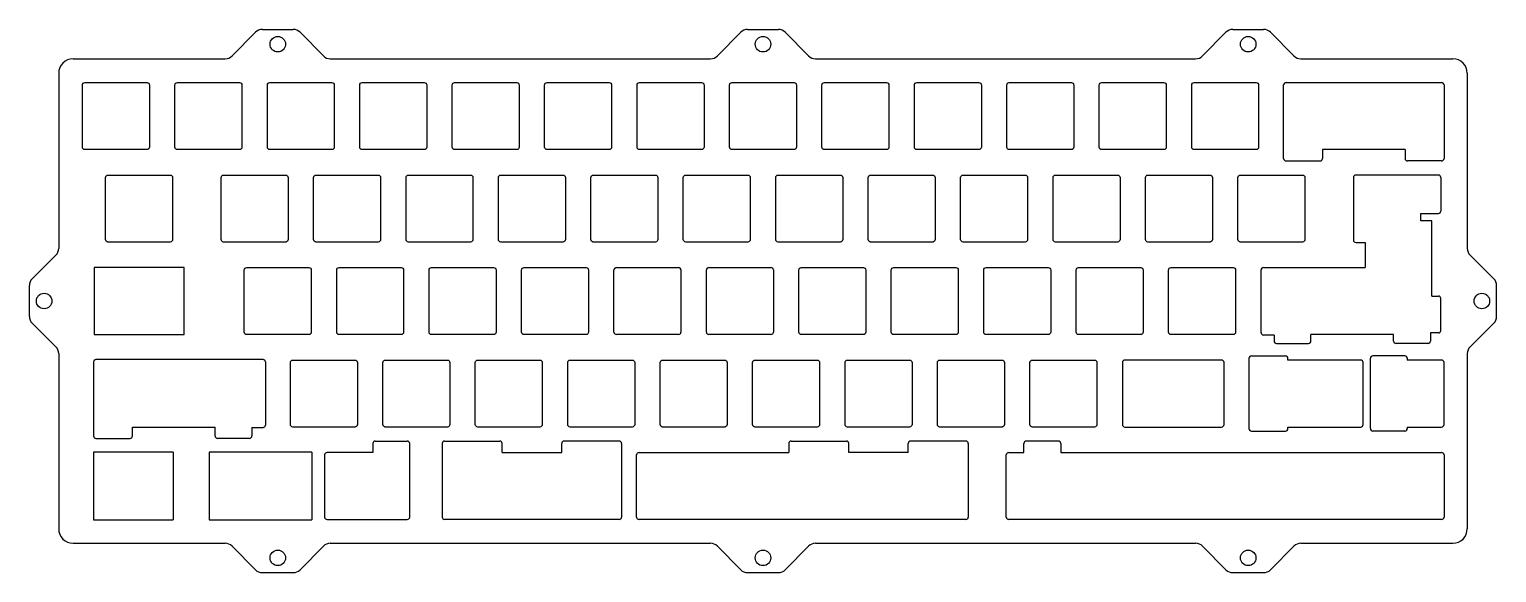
# Model space of a CAD drawing. Header units: millimetres. Extents: x 106 to 408, y 114 to 226.
import ezdxf

# ---------------------------------------------------------------- set-up
doc = ezdxf.new("R2010")
doc.units = ezdxf.units.MM

msp = doc.modelspace()

# ---------------------------------------------------------------- linework, layer by layer
for p, q in [((147.52, 220.08), (152.34, 224.94)), ((153.76, 225.53), (160.1, 225.53)), ((161.52, 224.94), (166.34, 220.08)), ((247.52, 220.08), (252.34, 224.94)), ((253.76, 225.53), (260.1, 225.53)), ((261.52, 224.94), (266.34, 220.08)), ((347.52, 220.08), (352.34, 224.94)), ((353.76, 225.53), (360.1, 225.53)), ((361.52, 224.94), (366.34, 220.08)), ((114.78, 219.48), (146.1, 219.48)), ((167.76, 219.48), (246.1, 219.48)), ((267.76, 219.48), (346.1, 219.48)), ((367.76, 219.48), (399.08, 219.48)), ((111.78, 216.48), (111.78, 180.42)), ((402.08, 216.48), (402.08, 180.42)), ((364.23, 198.94), (364.23, 214.08)), ((364.73, 214.58), (396.78, 214.58)), ((397.28, 214.08), (397.28, 198.94)), ((389.27, 200.78), (372.24, 200.78)), ((372.24, 200.78), (372.24, 198.94)), ((389.27, 200.78), (389.27, 198.94)), ((378.62, 195.03), (378.62, 182.13)), ((396.13, 195.53), (379.12, 195.53)), ((392.52, 186.11), (392.52, 187.62)), ((394.8, 186.11), (392.52, 186.11)), ((394.8, 170.6), (394.8, 186.11)), ((379.12, 181.63), (381, 181.63)), ((381, 181.63), (381, 176.48)), ((106.32, 174.17), (111.19, 179)), ((407.54, 174.17), (402.67, 179)), ((226.22, 163.18), (226.22, 175.98)), ((226.72, 176.48), (239.52, 176.48)), ((240.02, 175.98), (240.02, 163.18)), ((245.27, 163.18), (245.27, 175.98)), ((245.77, 176.48), (258.57, 176.48)), ((259.07, 175.98), (259.07, 163.18)), ((359.57, 163.08), (359.57, 175.98)), ((360.07, 176.48), (381, 176.48)), ((105.73, 166.42), (105.73, 172.75)), ((408.13, 166.42), (408.13, 172.75)), ((111.19, 160.17), (106.32, 165)), ((402.67, 160.17), (407.54, 165)), ((239.52, 162.68), (226.72, 162.68)), ((258.57, 162.68), (245.77, 162.68)), ((362.26, 162.58), (360.07, 162.58)), ((386.89, 162.68), (369.86, 162.68)), ((111.78, 158.75), (111.78, 122.68)), ((153.89, 157.53), (119.46, 157.53)), ((357.09, 157.78), (357.09, 143.29)), ((380.11, 157.43), (365.1, 157.43)), ((396.78, 157.43), (389.72, 157.43)), ((402.08, 158.75), (402.08, 122.68)), ((118.96, 157.03), (118.96, 141.79)), ((154.39, 157.03), (154.39, 144.03)), ((380.61, 144.13), (380.61, 156.93)), ((397.28, 144.13), (397.28, 156.93)), ((126.98, 143.63), (144, 143.63)), ((151.6, 143.53), (153.89, 143.53)), ((365.1, 143.63), (380.11, 143.63)), ((389.72, 143.63), (396.78, 143.63)), ((135.34, 138.48), (118.96, 138.48)), ((118.96, 138.48), (118.96, 124.48)), ((135.34, 138.48), (135.34, 124.48)), ((163.92, 138.48), (142.77, 138.48)), ((142.77, 138.48), (142.77, 124.48)), ((163.92, 138.48), (163.92, 124.48)), ((166.59, 137.88), (166.59, 125.08)), ((176.52, 138.38), (167.09, 138.38)), ((203.18, 138.38), (215.44, 138.38)), ((230.88, 125.08), (230.88, 137.88)), ((231.38, 138.38), (262.25, 138.38)), ((286.87, 138.38), (274.61, 138.38)), ((307.08, 125.08), (307.08, 137.88)), ((307.58, 138.38), (310.69, 138.38)), ((318.29, 138.38), (396.78, 138.38)), ((397.28, 137.88), (397.28, 125.08)), ((118.96, 124.48), (135.34, 124.48)), ((142.77, 124.48), (163.92, 124.48)), ((167.09, 124.58), (183.62, 124.58)), ((227.3, 124.58), (191.31, 124.58)), ((298.74, 124.58), (231.38, 124.58)), ((396.78, 124.58), (307.58, 124.58)), ((114.78, 119.68), (146.1, 119.68)), ((147.52, 119.09), (152.34, 114.23)), ((161.52, 114.23), (166.34, 119.09)), ((167.76, 119.68), (246.1, 119.68)), ((247.52, 119.09), (252.34, 114.23)), ((261.52, 114.23), (266.34, 119.09)), ((267.76, 119.68), (346.1, 119.68)), ((347.52, 119.09), (352.34, 114.23)), ((361.52, 114.23), (366.34, 119.09)), ((367.76, 119.68), (399.08, 119.68)), ((153.76, 113.63), (160.1, 113.63)), ((253.76, 113.63), (260.1, 113.63)), ((353.76, 113.63), (360.1, 113.63))]:
    msp.add_line(p, q)
at = {"linetype": 'Continuous'}
for p, q in [((364.73, 198.44), (371.74, 198.44)), ((396.78, 198.44), (389.77, 198.44)), ((396.63, 195.03), (396.63, 188.12)), ((392.52, 187.62), (396.13, 187.62)), ((394.8, 170.6), (396.13, 170.6)), ((396.63, 163.5), (396.63, 170.1)), ((362.26, 162.58), (362.26, 161.34)), ((362.76, 160.84), (369.36, 160.84)), ((369.86, 161.34), (369.86, 162.68)), ((386.89, 161.34), (386.89, 162.68)), ((393.99, 160.84), (387.39, 160.84)), ((394.49, 163), (394.49, 161.34)), ((396.13, 163), (394.49, 163)), ((357.59, 158.28), (364.6, 158.28)), ((365.1, 157.43), (365.1, 157.78)), ((382.12, 143.29), (382.12, 157.78)), ((389.22, 158.28), (382.62, 158.28)), ((389.72, 157.78), (389.72, 157.43)), ((126.98, 141.79), (126.98, 143.63)), ((144, 141.79), (144, 143.63)), ((151.6, 143.53), (151.6, 141.79)), ((357.59, 142.79), (364.6, 142.79)), ((365.1, 143.29), (365.1, 143.63)), ((389.22, 142.79), (382.62, 142.79)), ((389.72, 143.63), (389.72, 143.29)), ((119.46, 141.29), (126.48, 141.29)), ((151.1, 141.29), (144.5, 141.29)), ((176.52, 140.23), (176.52, 138.38)), ((177.02, 140.73), (183.62, 140.73)), ((184.12, 125.08), (184.12, 140.23)), ((190.81, 140.23), (190.81, 125.08)), ((191.31, 140.73), (202.68, 140.73)), ((203.18, 138.38), (203.18, 140.23)), ((215.44, 138.38), (215.44, 140.23)), ((227.3, 140.73), (215.94, 140.73)), ((227.8, 140.23), (227.8, 125.08)), ((262.25, 140.23), (262.25, 138.38)), ((262.75, 140.73), (274.11, 140.73)), ((274.61, 138.38), (274.61, 140.23)), ((286.87, 138.38), (286.87, 140.23)), ((298.74, 140.73), (287.37, 140.73)), ((299.24, 140.23), (299.24, 125.08)), ((310.69, 138.38), (310.69, 140.23)), ((317.79, 140.73), (311.19, 140.73)), ((318.29, 140.23), (318.29, 138.38))]:
    msp.add_line(p, q, dxfattribs=at)
for points in [[(130.48, 214.08), (130.48, 201.28, -0.414214), (129.98, 200.78), (117.18, 200.78, -0.414214), (116.68, 201.28), (116.68, 214.08, -0.414214), (117.18, 214.58), (129.98, 214.58, -0.414214)], [(149.53, 214.08), (149.53, 201.28, -0.414214), (149.03, 200.78), (136.23, 200.78, -0.414214), (135.73, 201.28), (135.73, 214.08, -0.414214), (136.23, 214.58), (149.03, 214.58, -0.414214)], [(168.58, 214.08), (168.58, 201.28, -0.414214), (168.08, 200.78), (155.28, 200.78, -0.414214), (154.78, 201.28), (154.78, 214.08, -0.414214), (155.28, 214.58), (168.08, 214.58, -0.414214)], [(187.63, 214.08), (187.63, 201.28, -0.414214), (187.13, 200.78), (174.33, 200.78, -0.414214), (173.83, 201.28), (173.83, 214.08, -0.414214), (174.33, 214.58), (187.13, 214.58, -0.414214)], [(206.68, 214.08), (206.68, 201.28, -0.414214), (206.18, 200.78), (193.38, 200.78, -0.414214), (192.88, 201.28), (192.88, 214.08, -0.414214), (193.38, 214.58), (206.18, 214.58, -0.414214)], [(225.73, 214.08), (225.73, 201.28, -0.414214), (225.23, 200.78), (212.43, 200.78, -0.414214), (211.93, 201.28), (211.93, 214.08, -0.414214), (212.43, 214.58), (225.23, 214.58, -0.414214)], [(244.78, 214.08), (244.78, 201.28, -0.414214), (244.28, 200.78), (231.48, 200.78, -0.414214), (230.98, 201.28), (230.98, 214.08, -0.414214), (231.48, 214.58), (244.28, 214.58, -0.414214)], [(263.83, 214.08), (263.83, 201.28, -0.414214), (263.33, 200.78), (250.53, 200.78, -0.414214), (250.03, 201.28), (250.03, 214.08, -0.414214), (250.53, 214.58), (263.33, 214.58, -0.414214)], [(282.88, 214.08), (282.88, 201.28, -0.414214), (282.38, 200.78), (269.58, 200.78, -0.414214), (269.08, 201.28), (269.08, 214.08, -0.414214), (269.58, 214.58), (282.38, 214.58, -0.414214)], [(301.93, 214.08), (301.93, 201.28, -0.414214), (301.43, 200.78), (288.63, 200.78, -0.414214), (288.13, 201.28), (288.13, 214.08, -0.414214), (288.63, 214.58), (301.43, 214.58, -0.414214)], [(320.98, 214.08), (320.98, 201.28, -0.414214), (320.48, 200.78), (307.68, 200.78, -0.414214), (307.18, 201.28), (307.18, 214.08, -0.414214), (307.68, 214.58), (320.48, 214.58, -0.414214)], [(340.03, 214.08), (340.03, 201.28, -0.414214), (339.53, 200.78), (326.73, 200.78, -0.414214), (326.23, 201.28), (326.23, 214.08, -0.414214), (326.73, 214.58), (339.53, 214.58, -0.414214)], [(359.08, 214.08), (359.08, 201.28, -0.414214), (358.58, 200.78), (345.78, 200.78, -0.414214), (345.28, 201.28), (345.28, 214.08, -0.414214), (345.78, 214.58), (358.58, 214.58, -0.414214)], [(135.24, 195.03), (135.24, 182.23, -0.414214), (134.74, 181.73), (121.94, 181.73, -0.414214), (121.44, 182.23), (121.44, 195.03, -0.414214), (121.94, 195.53), (134.74, 195.53, -0.414214)], [(159.06, 195.03), (159.06, 182.23, -0.414214), (158.56, 181.73), (145.76, 181.73, -0.414214), (145.26, 182.23), (145.26, 195.03, -0.414214), (145.76, 195.53), (158.56, 195.53, -0.414214)], [(178.11, 195.03), (178.11, 182.23, -0.414214), (177.61, 181.73), (164.81, 181.73, -0.414214), (164.31, 182.23), (164.31, 195.03, -0.414214), (164.81, 195.53), (177.61, 195.53, -0.414214)], [(197.16, 195.03), (197.16, 182.23, -0.414214), (196.66, 181.73), (183.86, 181.73, -0.414214), (183.36, 182.23), (183.36, 195.03, -0.414214), (183.86, 195.53), (196.66, 195.53, -0.414214)], [(216.21, 195.03), (216.21, 182.23, -0.414214), (215.71, 181.73), (202.91, 181.73, -0.414214), (202.41, 182.23), (202.41, 195.03, -0.414214), (202.91, 195.53), (215.71, 195.53, -0.414214)], [(235.26, 195.03), (235.26, 182.23, -0.414214), (234.76, 181.73), (221.96, 181.73, -0.414214), (221.46, 182.23), (221.46, 195.03, -0.414214), (221.96, 195.53), (234.76, 195.53, -0.414214)], [(254.31, 195.03), (254.31, 182.23, -0.414214), (253.81, 181.73), (241.01, 181.73, -0.414214), (240.51, 182.23), (240.51, 195.03, -0.414214), (241.01, 195.53), (253.81, 195.53, -0.414214)], [(273.36, 195.03), (273.36, 182.23, -0.414214), (272.86, 181.73), (260.06, 181.73, -0.414214), (259.56, 182.23), (259.56, 195.03, -0.414214), (260.06, 195.53), (272.86, 195.53, -0.414214)], [(292.41, 195.03), (292.41, 182.23, -0.414214), (291.91, 181.73), (279.11, 181.73, -0.414214), (278.61, 182.23), (278.61, 195.03, -0.414214), (279.11, 195.53), (291.91, 195.53, -0.414214)], [(311.46, 195.03), (311.46, 182.23, -0.414214), (310.96, 181.73), (298.16, 181.73, -0.414214), (297.66, 182.23), (297.66, 195.03, -0.414214), (298.16, 195.53), (310.96, 195.53, -0.414214)], [(330.51, 195.03), (330.51, 182.23, -0.414214), (330.01, 181.73), (317.21, 181.73, -0.414214), (316.71, 182.23), (316.71, 195.03, -0.414214), (317.21, 195.53), (330.01, 195.53, -0.414214)], [(349.56, 195.03), (349.56, 182.23, -0.414214), (349.06, 181.73), (336.26, 181.73, -0.414214), (335.76, 182.23), (335.76, 195.03, -0.414214), (336.26, 195.53), (349.06, 195.53, -0.414214)], [(368.61, 195.03), (368.61, 182.23, -0.414214), (368.11, 181.73), (355.31, 181.73, -0.414214), (354.81, 182.23), (354.81, 195.03, -0.414214), (355.31, 195.53), (368.11, 195.53, -0.414214)], [(163.82, 175.98), (163.82, 163.18, -0.414214), (163.32, 162.68), (150.52, 162.68, -0.414214), (150.02, 163.18), (150.02, 175.98, -0.414214), (150.52, 176.48), (163.32, 176.48, -0.414214)], [(182.87, 175.98), (182.87, 163.18, -0.414214), (182.37, 162.68), (169.57, 162.68, -0.414214), (169.07, 163.18), (169.07, 175.98, -0.414214), (169.57, 176.48), (182.37, 176.48, -0.414214)], [(201.92, 175.98), (201.92, 163.18, -0.414214), (201.42, 162.68), (188.62, 162.68, -0.414214), (188.12, 163.18), (188.12, 175.98, -0.414214), (188.62, 176.48), (201.42, 176.48, -0.414214)], [(220.97, 175.98), (220.97, 163.18, -0.414214), (220.47, 162.68), (207.67, 162.68, -0.414214), (207.17, 163.18), (207.17, 175.98, -0.414214), (207.67, 176.48), (220.47, 176.48, -0.414214)], [(278.12, 175.98), (278.12, 163.18, -0.414214), (277.62, 162.68), (264.82, 162.68, -0.414214), (264.32, 163.18), (264.32, 175.98, -0.414214), (264.82, 176.48), (277.62, 176.48, -0.414214)], [(297.17, 175.98), (297.17, 163.18, -0.414214), (296.67, 162.68), (283.87, 162.68, -0.414214), (283.37, 163.18), (283.37, 175.98, -0.414214), (283.87, 176.48), (296.67, 176.48, -0.414214)], [(316.22, 175.98), (316.22, 163.18, -0.414214), (315.72, 162.68), (302.92, 162.68, -0.414214), (302.42, 163.18), (302.42, 175.98, -0.414214), (302.92, 176.48), (315.72, 176.48, -0.414214)], [(335.27, 175.98), (335.27, 163.18, -0.414214), (334.77, 162.68), (321.97, 162.68, -0.414214), (321.47, 163.18), (321.47, 175.98, -0.414214), (321.97, 176.48), (334.77, 176.48, -0.414214)], [(354.32, 175.98), (354.32, 163.18, -0.414214), (353.82, 162.68), (341.02, 162.68, -0.414214), (340.52, 163.18), (340.52, 175.98, -0.414214), (341.02, 176.48), (353.82, 176.48, -0.414214)], [(173.34, 156.93), (173.34, 144.13, -0.414214), (172.84, 143.63), (160.04, 143.63, -0.414214), (159.54, 144.13), (159.54, 156.93, -0.414214), (160.04, 157.43), (172.84, 157.43, -0.414214)], [(192.39, 156.93), (192.39, 144.13, -0.414214), (191.89, 143.63), (179.09, 143.63, -0.414214), (178.59, 144.13), (178.59, 156.93, -0.414214), (179.09, 157.43), (191.89, 157.43, -0.414214)], [(211.44, 156.93), (211.44, 144.13, -0.414214), (210.94, 143.63), (198.14, 143.63, -0.414214), (197.64, 144.13), (197.64, 156.93, -0.414214), (198.14, 157.43), (210.94, 157.43, -0.414214)], [(230.49, 156.93), (230.49, 144.13, -0.414214), (229.99, 143.63), (217.19, 143.63, -0.414214), (216.69, 144.13), (216.69, 156.93, -0.414214), (217.19, 157.43), (229.99, 157.43, -0.414214)], [(249.54, 156.93), (249.54, 144.13, -0.414214), (249.04, 143.63), (236.24, 143.63, -0.414214), (235.74, 144.13), (235.74, 156.93, -0.414214), (236.24, 157.43), (249.04, 157.43, -0.414214)], [(268.59, 156.93), (268.59, 144.13, -0.414214), (268.09, 143.63), (255.29, 143.63, -0.414214), (254.79, 144.13), (254.79, 156.93, -0.414214), (255.29, 157.43), (268.09, 157.43, -0.414214)], [(287.64, 156.93), (287.64, 144.13, -0.414214), (287.14, 143.63), (274.34, 143.63, -0.414214), (273.84, 144.13), (273.84, 156.93, -0.414214), (274.34, 157.43), (287.14, 157.43, -0.414214)], [(306.69, 156.93), (306.69, 144.13, -0.414214), (306.19, 143.63), (293.39, 143.63, -0.414214), (292.89, 144.13), (292.89, 156.93, -0.414214), (293.39, 157.43), (306.19, 157.43, -0.414214)], [(325.74, 156.93), (325.74, 144.13, -0.414214), (325.24, 143.63), (312.44, 143.63, -0.414214), (311.94, 144.13), (311.94, 156.93, -0.414214), (312.44, 157.43), (325.24, 157.43, -0.414214)], [(330.99, 156.93), (330.99, 144.13, 0.414214), (331.49, 143.63), (351.44, 143.63, 0.414214), (351.94, 144.13), (351.94, 156.93, 0.414214), (351.44, 157.43), (331.49, 157.43, 0.414214)]]:
    msp.add_lwpolyline(points, format="xyb", close=True)
msp.add_lwpolyline([(119.06, 176.48), (119.06, 162.68), (137.62, 162.68), (137.62, 176.48)], close=True)
for centre in [(156.93, 222.48), (256.93, 222.48), (356.93, 222.48), (108.78, 169.58), (405.08, 169.58), (156.93, 116.68), (156.93, 116.68), (256.93, 116.68), (256.93, 116.68), (356.93, 116.68), (356.93, 116.68)]:
    msp.add_circle(centre, 1.6)
for centre, radius, start, end in [((153.76, 223.53), 2, 90, 135.2377), ((160.1, 223.53), 2, 44.7623, 90), ((253.76, 223.53), 2, 90, 135.2377), ((260.1, 223.53), 2, 44.7623, 90), ((353.76, 223.53), 2, 90, 135.2377), ((360.1, 223.53), 2, 44.7623, 90), ((114.78, 216.48), 3, 90, 180), ((146.1, 221.48), 2, 270, 315.2377), ((167.76, 221.48), 2, 224.7623, 270), ((246.1, 221.48), 2, 270, 315.2377), ((267.76, 221.48), 2, 224.7623, 270), ((346.1, 221.48), 2, 270, 315.2377), ((367.76, 221.48), 2, 224.7623, 270), ((399.08, 216.48), 3, 0, 90), ((364.73, 214.08), 0.5, 90, 180), ((396.78, 214.08), 0.5, 0, 90), ((364.73, 198.94), 0.5, 180, 270), ((371.74, 198.94), 0.5, 270, 0), ((389.77, 198.94), 0.5, 180, 270), ((396.78, 198.94), 0.5, 270, 0), ((379.12, 195.03), 0.5, 90, 180), ((396.13, 195.03), 0.5, 0, 90), ((379.12, 182.13), 0.5, 180, 270), ((109.78, 180.42), 2, 314.7623, 0), ((404.08, 180.42), 2, 180, 225.2377), ((226.72, 175.98), 0.5, 90, 180), ((239.52, 175.98), 0.5, 0, 90), ((245.77, 175.98), 0.5, 90, 180), ((258.57, 175.98), 0.5, 0, 90), ((360.07, 175.98), 0.5, 90, 180), ((107.73, 172.75), 2, 134.7623, 180), ((406.13, 172.75), 2, 0, 45.2377), ((107.73, 166.42), 2, 180, 225.2377), ((406.13, 166.42), 2, 314.7623, 0), ((226.72, 163.18), 0.5, 180, 270), ((239.52, 163.18), 0.5, 270, 0), ((245.77, 163.18), 0.5, 180, 270), ((258.57, 163.18), 0.5, 270, 0), ((360.07, 163.08), 0.5, 180, 270), ((109.78, 158.75), 2, 0, 45.2377), ((119.46, 157.03), 0.5, 90, 180), ((153.89, 157.03), 0.5, 0, 90), ((357.59, 157.78), 0.5, 90, 180), ((380.11, 156.93), 0.5, 0, 90), ((396.78, 156.93), 0.5, 0, 90), ((404.08, 158.75), 2, 134.7623, 180), ((153.89, 144.03), 0.5, 270, 0), ((357.59, 143.29), 0.5, 180, 270), ((380.11, 144.13), 0.5, 270, 0), ((396.78, 144.13), 0.5, 270, 0), ((119.46, 141.79), 0.5, 180, 270), ((167.09, 137.88), 0.5, 90, 180), ((231.38, 137.88), 0.5, 90, 180), ((307.58, 137.88), 0.5, 90, 180), ((396.78, 137.88), 0.5, 0, 90), ((167.09, 125.08), 0.5, 180, 270), ((183.62, 125.08), 0.5, 270, 0), ((191.31, 125.08), 0.5, 180, 270), ((227.3, 125.08), 0.5, 270, 0), ((231.38, 125.08), 0.5, 180, 270), ((298.74, 125.08), 0.5, 270, 0), ((307.58, 125.08), 0.5, 180, 270), ((396.78, 125.08), 0.5, 270, 0), ((114.78, 122.68), 3, 180, 270), ((399.08, 122.68), 3, 270, 0), ((146.1, 117.68), 2, 44.7623, 90), ((167.76, 117.68), 2, 90, 135.2377), ((246.1, 117.68), 2, 44.7623, 90), ((267.76, 117.68), 2, 90, 135.2377), ((346.1, 117.68), 2, 44.7623, 90), ((367.76, 117.68), 2, 90, 135.2377), ((153.76, 115.63), 2, 224.7623, 270), ((160.1, 115.63), 2, 270, 315.2377), ((253.76, 115.63), 2, 224.7623, 270), ((260.1, 115.63), 2, 270, 315.2377), ((353.76, 115.63), 2, 224.7623, 270), ((360.1, 115.63), 2, 270, 315.2377)]:
    msp.add_arc(centre, radius, start, end)
for centre, start, end in [((396.13, 188.12), 270, 0), ((396.13, 170.1), 0, 90), ((396.13, 163.5), 270, 0), ((362.76, 161.34), 180, 270), ((369.36, 161.34), 270, 360), ((387.39, 161.34), 180, 270), ((393.99, 161.34), 270, 0), ((364.6, 157.78), 0, 90), ((382.62, 157.78), 90, 180), ((389.22, 157.78), 0, 90), ((364.6, 143.29), 270, 360), ((382.62, 143.29), 180, 270), ((389.22, 143.29), 270, 0), ((126.48, 141.79), 270, 0), ((144.5, 141.79), 180, 270), ((151.1, 141.79), 270, 0), ((177.02, 140.23), 90, 180), ((183.62, 140.23), 0, 90), ((191.31, 140.23), 90, 180), ((202.68, 140.23), 0, 90), ((215.94, 140.23), 90, 180), ((227.3, 140.23), 0, 90), ((262.75, 140.23), 90, 180), ((274.11, 140.23), 0, 90), ((287.37, 140.23), 90, 180), ((298.74, 140.23), 0, 90), ((311.19, 140.23), 90, 180), ((317.79, 140.23), 0, 90)]:
    msp.add_arc(centre, 0.5, start, end, dxfattribs=at)

doc.saveas('drawing.dxf')
